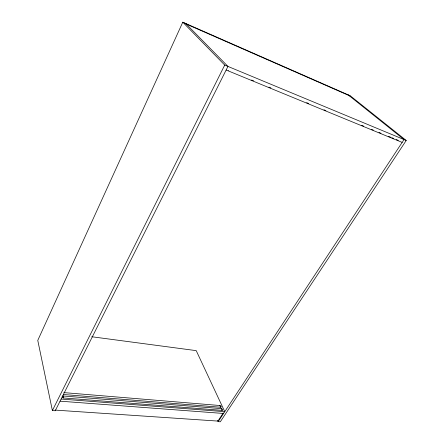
<?xml version="1.0" encoding="UTF-8"?>
<svg xmlns="http://www.w3.org/2000/svg" width="444" height="444" viewBox="0 0 444 444"><rect width="100%" height="100%" fill="white"/><g stroke="black" fill="none" stroke-linecap="round" stroke-linejoin="round"><path stroke-width="0.67" d="M217.61 420.396L218.176 421.656L220.302 421.8L406.232 140.482L350.211 95.749L182.784 22.2L37.768 340.393L52.381 410.561L55.245 410.756L227.95 66.422L185.697 23.482M52.381 410.561L224.72 65.079L182.784 22.2M223.299 412.909L217.921 421.084L55.106 410.101M218.176 421.656L404.029 139.566L348.129 94.838M60.051 401.171L223.565 413.475M61.117 399.056L224.758 411.671L196.22 350.638L91.747 336.741M63.725 397.985L222.056 410.361A1.171 0.683 35.7 0 0 222.594 409.557A1.171 0.683 35.7 0 0 221.24 408.608L63.27 395.998A1.343 0.921 23.8 0 0 62.232 396.892A1.343 0.921 23.8 0 0 63.725 397.985L63.27 395.998M63.609 394.522L220.607 407.248A1.166 0.677 35.5 0 0 221.151 406.454A1.166 0.677 35.5 0 0 219.802 405.511L63.847 392.607M251.637 80.014L253.557 80.808M268.92 87.129L270.84 87.923M306.693 102.681L308.613 103.469M323.976 109.796L325.896 110.584M361.749 125.347L363.669 126.135M371.351 129.298L373.271 130.086M379.032 132.462L380.952 133.25M388.633 136.413L390.554 137.202M391.836 137.729L393.756 138.522M396.32 139.577L398.24 140.365M226.146 70.024L402.164 142.396M224.72 65.079L406.232 140.482M349.2 95.305L350.027 95.971L184.809 23.443L184.204 22.822M219.802 405.511L220.607 407.248M221.24 408.608L222.056 410.361M228.438 70.463A1.743 0.311 28.1 0 1 228.283 70.391"/></g></svg>
